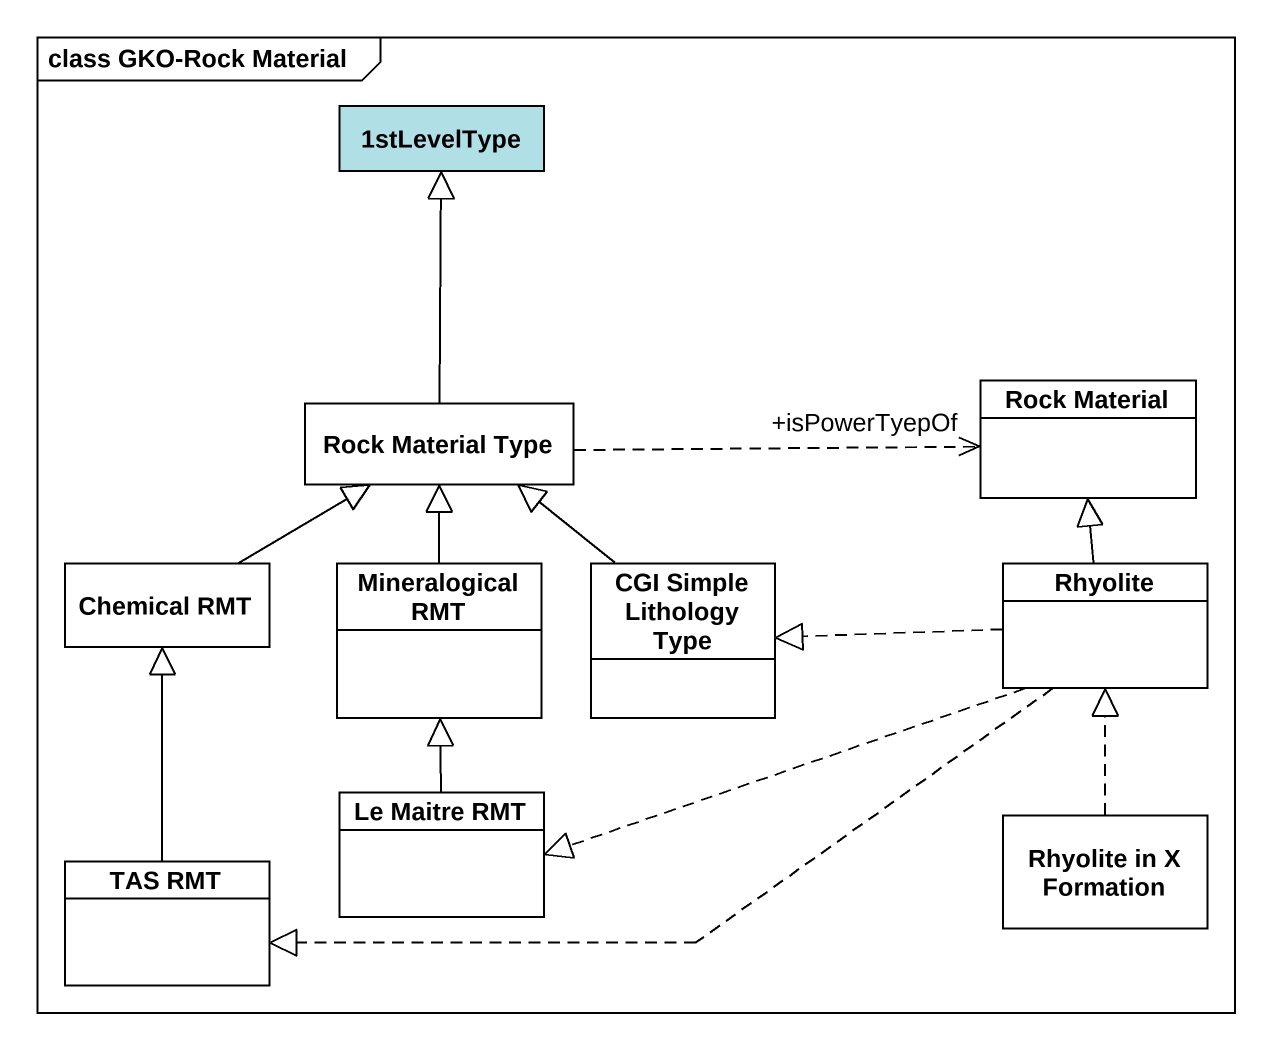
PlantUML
@startuml
mainframe class GKO-Rock Material
hide circle
hide empty members
class "1stLevelType" as c1stLevelType #B0E0E6
class "Rock Material Type" as Rock_Material_Type
class "Rock Material" as Rock_Material
class "Chemical RMT" as Chemical_RMT
class "Mineralogical RMT" as Mineralogical_RMT
class "CGI Simple Lithology Type" as CGI_Simple_Lithology_Type
class Rhyolite
class "Le Maitre RMT" as Le_Maitre_RMT
class "Rhyolite in X Formation" as Rhyolite_in_X_Formation
class "TAS RMT" as TAS_RMT
Rock_Material_Type -up-|> c1stLevelType
Rock_Material_Type .right.> "+isPowerTyepOf" Rock_Material
Chemical_RMT -right-|> Rock_Material_Type
Mineralogical_RMT -up-|> Rock_Material_Type
CGI_Simple_Lithology_Type -up-|> Rock_Material_Type
Rhyolite -up-|> Rock_Material
Rhyolite .left.|> CGI_Simple_Lithology_Type
Rhyolite .left.|> Le_Maitre_RMT
Rhyolite .left.|> TAS_RMT
Le_Maitre_RMT -up-|> Mineralogical_RMT
Rhyolite_in_X_Formation .up.|> Rhyolite
TAS_RMT -up-|> Chemical_RMT
@enduml
